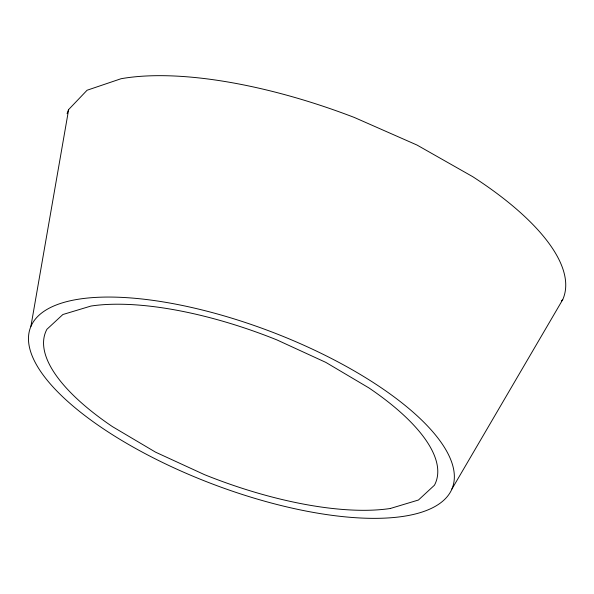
<?xml version="1.0" encoding="UTF-8"?>
<svg xmlns="http://www.w3.org/2000/svg" width="594" height="594" viewBox="0 0 594 594"><rect width="100%" height="100%" fill="white"/><g stroke="black" fill="none" stroke-linecap="round" stroke-linejoin="round"><path stroke-width="0.89" d="M30.903 326.373L68.652 109.548L87.08 90.236L121.094 78.72A267.426 96.711 20.8 0 1 354.366 117.478L416.988 145.04L472.698 176.663A260.566 94.223 20.8 0 1 562.726 299.643L451.93 489.018A225.661 81.601 20.8 0 1 108.242 432.016A225.661 81.601 20.8 0 1 164.115 302.064A225.661 81.601 20.8 0 1 451.893 489.011M561.434 300.965L562.704 299.636M390.369 508.471L418.458 500.014L434.429 485.231A211.709 76.559 20.8 0 0 368.896 387.904L325.787 362.37L276.871 339.894A207.38 74.993 20.8 0 0 90.956 306.051L62.875 314.516L46.904 329.299A211.709 76.559 20.8 0 0 112.437 426.626L155.546 452.16L204.462 474.636A207.38 74.993 20.8 0 0 390.377 508.479M67.1 113.684A260.566 94.223 20.8 0 1 68.629 109.541"/></g></svg>
